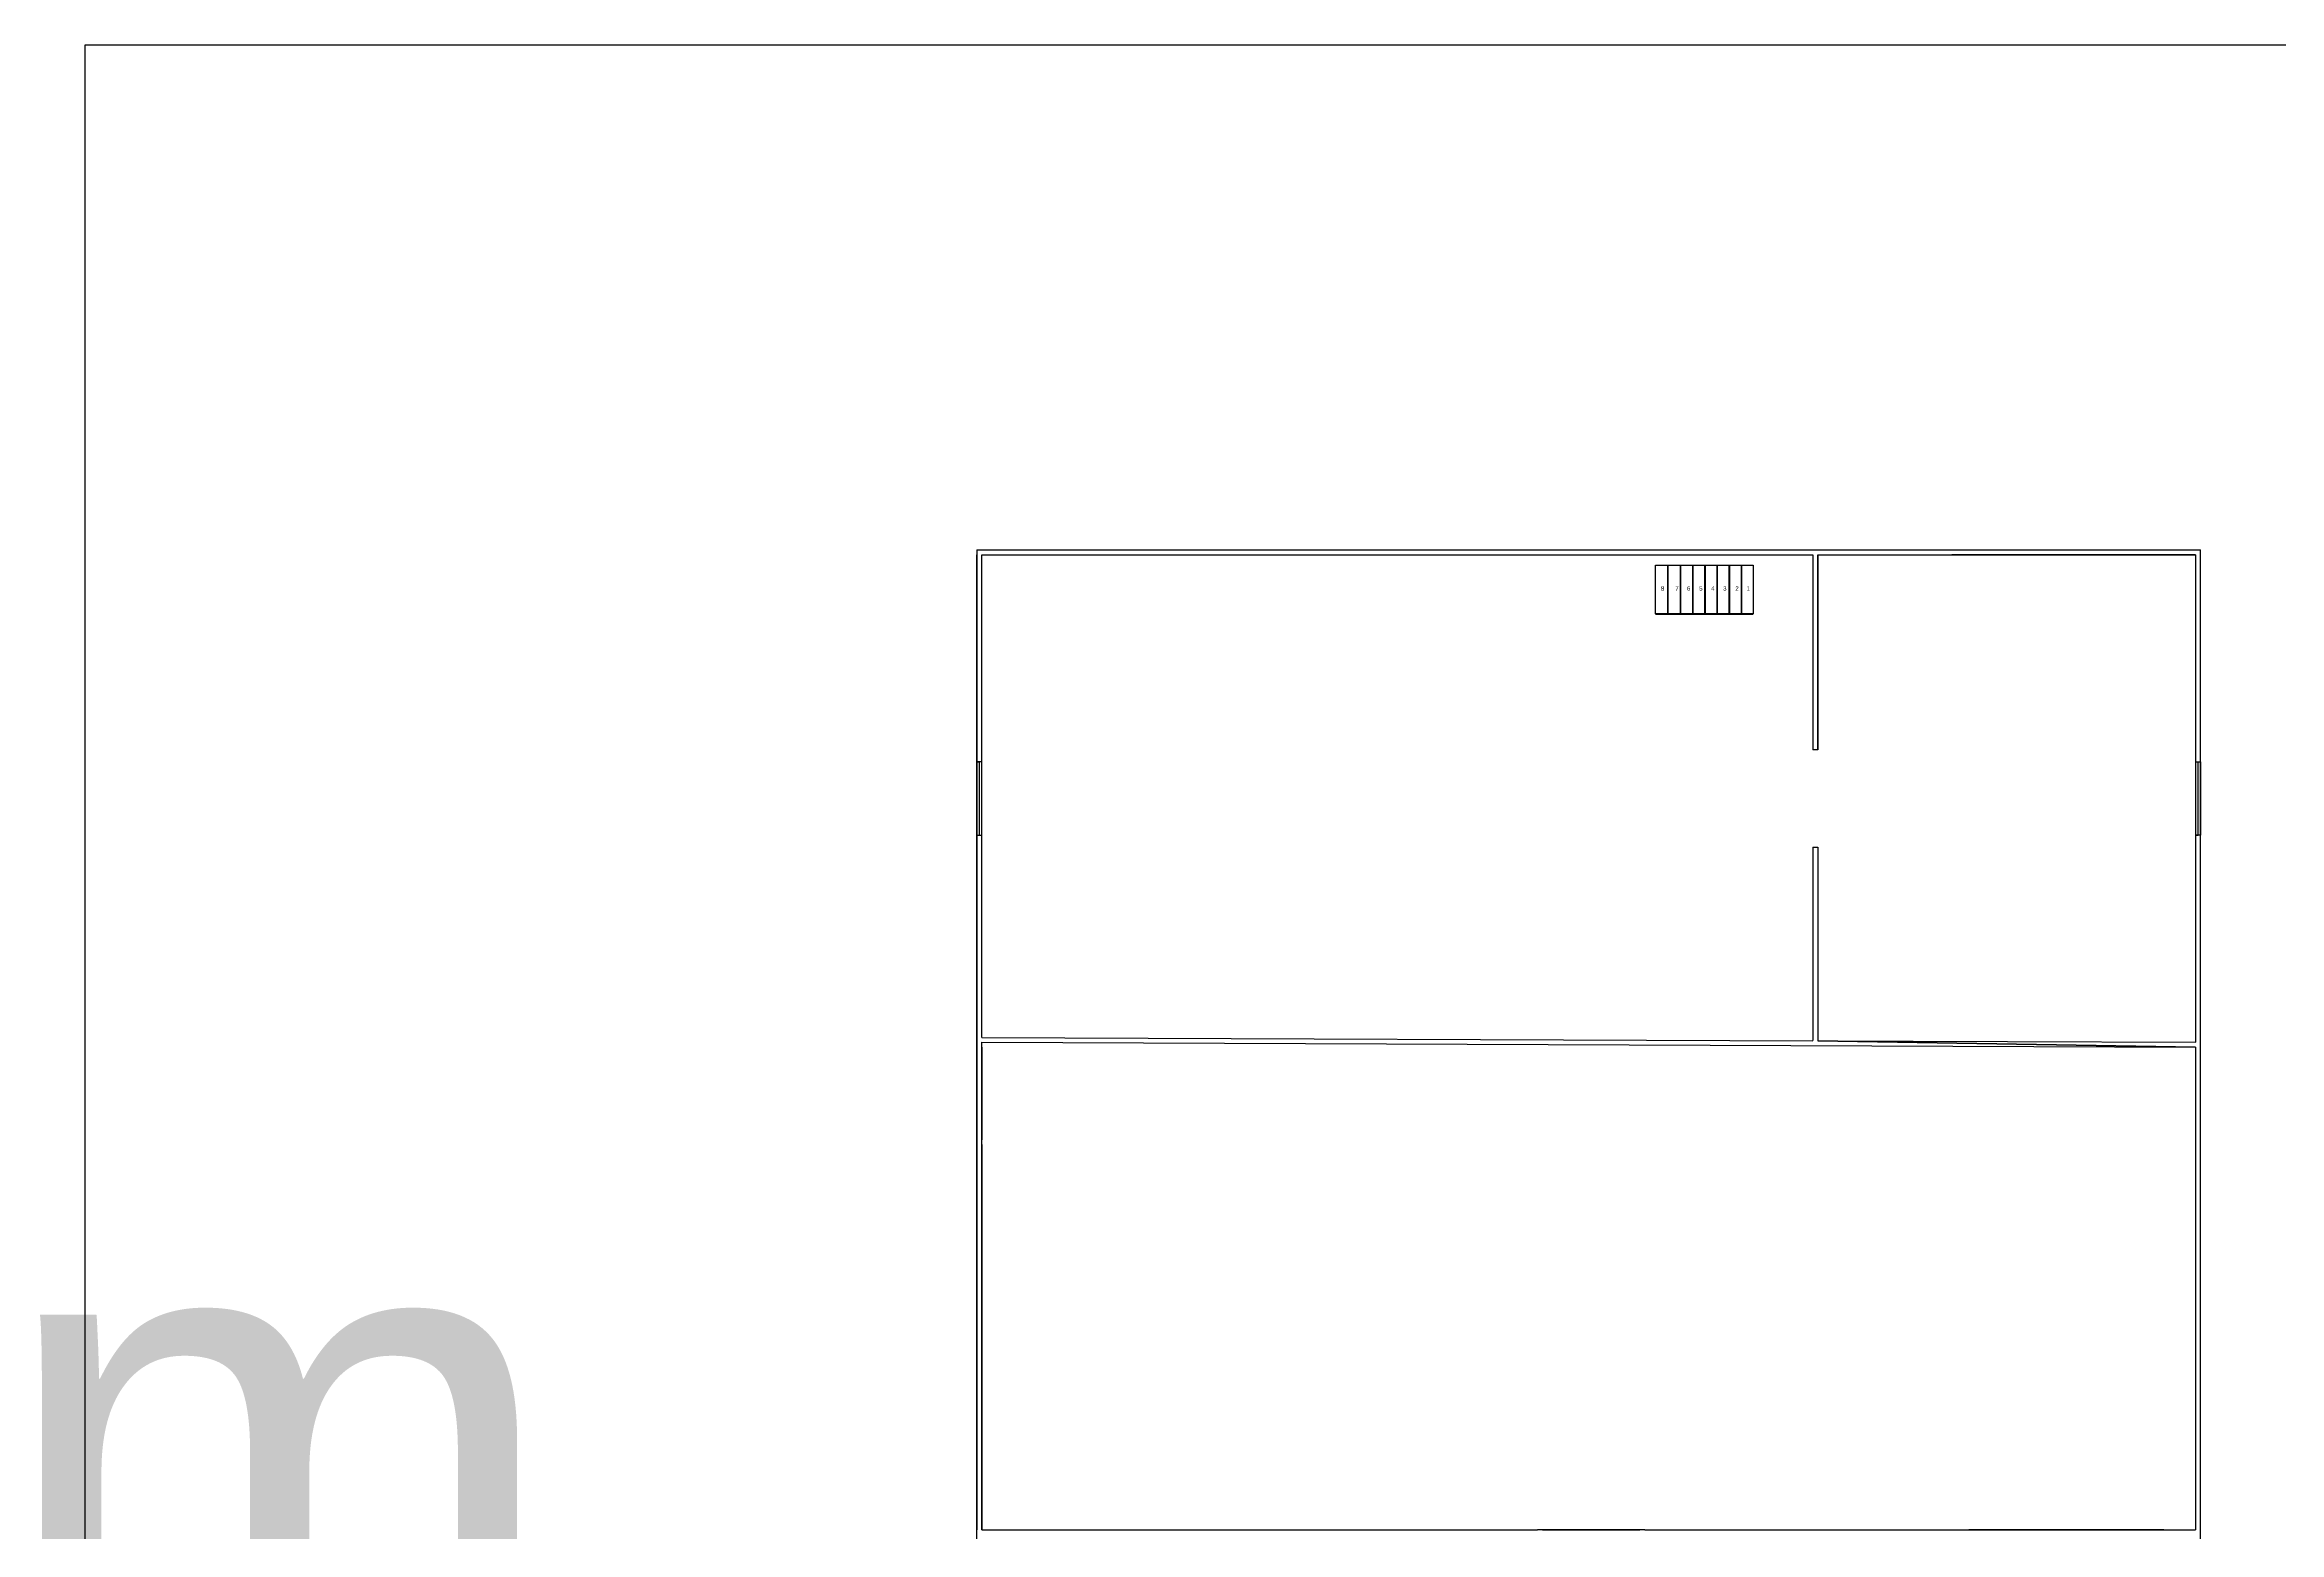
# Model space of a CAD drawing. Header units: millimetres. Extents: x 27207 to 63174, y 4783 to 28482.
# Drawn here: x 30993 to 35576, y 8221 to 11272 of the extents above; entities that cross this region are included whole.
import ezdxf

# ---------------------------------------------------------------- set-up
doc = ezdxf.new("R2010")
doc.units = ezdxf.units.MM
doc.header["$LTSCALE"] = 20
doc.styles.add('Arial_3', font='Arial Unicode MS.ttf', dxfattribs={"height": 3})

msp = doc.modelspace()

# ---------------------------------------------------------------- linework, layer by layer
for p, q in [((32904.653, 10235.885), (35414.653, 10235.885)), ((32904.653, 10235.885), (32904.653, 9225.885)), ((32904.653, 6225.885), (32904.653, 10225.885)), ((32914.653, 10225.885), (32922.653, 10225.885)), ((32914.693, 9235.885), (32914.653, 10225.885)), ((32922.653, 10225.885), (34619.653, 10225.885)), ((34619.653, 10225.885), (34619.653, 9825.885)), ((34629.594, 9825.885), (34629.653, 10225.885)), ((34629.653, 10225.885), (34904.653, 10225.885)), ((34629.653, 10225.885), (34904.653, 10225.885)), ((34629.653, 10225.885), (34629.653, 9825.885)), ((34904.653, 10225.885), (35404.653, 10225.885)), ((35404.653, 10225.885), (34904.653, 10225.885)), ((35404.653, 10225.885), (35404.653, 9225.885)), ((35404.653, 10225.885), (35404.653, 9800.885)), ((35414.653, 7965.885), (35414.653, 10235.885)), ((34296.976, 10104.362), (34296.976, 10204.362)), ((34296.976, 10204.362), (34496.976, 10204.362)), ((34321.976, 10104.362), (34321.976, 10204.362)), ((34322.976, 10104.362), (34322.976, 10204.362)), ((34328.5, 10204.362), (34366.989, 10204.362)), ((34347.976, 10104.362), (34347.976, 10204.362)), ((34348.976, 10104.362), (34348.976, 10204.362)), ((34372.976, 10104.362), (34372.976, 10204.362)), ((34373.976, 10104.362), (34373.976, 10204.362)), ((34397.976, 10104.362), (34397.976, 10204.362)), ((34398.976, 10104.362), (34398.976, 10204.362)), ((34419.371, 10204.362), (34474.698, 10204.362)), ((34422.976, 10104.362), (34422.976, 10204.362)), ((34423.976, 10104.362), (34423.976, 10204.362)), ((34447.976, 10104.362), (34447.976, 10204.362)), ((34448.976, 10104.362), (34448.976, 10204.362)), ((34472.976, 10104.362), (34472.976, 10204.362)), ((34473.976, 10104.362), (34473.976, 10204.362)), ((34496.976, 10204.362), (34496.976, 10104.362)), ((34496.976, 10173.575), (34496.976, 10128.475)), ((34496.976, 10104.362), (34296.976, 10104.362)), ((34496.976, 10103.362), (34296.976, 10103.362)), ((34629.653, 9825.885), (34619.653, 9825.885)), ((32904.653, 9650.885), (32904.653, 9800.885)), ((32914.653, 9800.885), (32904.653, 9800.885)), ((32904.653, 9800.885), (32909.653, 9800.885)), ((32909.653, 9800.885), (32909.653, 9650.885)), ((32914.653, 9650.885), (32914.653, 9800.885)), ((35404.653, 9800.885), (35414.653, 9800.885)), ((35409.653, 9650.885), (35409.653, 9800.885)), ((35414.653, 9800.885), (35414.653, 9650.885)), ((32904.653, 9650.885), (32914.653, 9650.885)), ((34619.653, 9625.885), (34629.653, 9625.885)), ((34619.653, 9625.885), (34619.653, 9229.206)), ((34629.572, 9625.885), (34629.572, 9229.038)), ((35414.653, 9650.885), (35404.653, 9650.885)), ((35404.653, 9650.885), (35409.653, 9650.885)), ((32904.653, 9225.885), (32904.653, 8225.885)), ((32914.653, 9215.885), (32914.653, 9225.885)), ((32914.653, 9225.885), (35404.653, 9215.885)), ((32914.653, 9025.885), (32914.653, 9215.885)), ((32914.653, 9215.885), (32914.653, 9025.885)), ((32914.693, 9235.885), (34619.572, 9229.038)), ((32914.693, 9235.885), (32914.693, 9235.885)), ((35404.653, 9215.885), (34629.572, 9229.038)), ((34629.572, 9229.038), (35404.653, 9215.885)), ((34632.672, 9228.985), (35404.693, 9225.885)), ((35404.653, 9215.885), (35404.653, 9015.885)), ((32914.653, 9015.885), (32914.653, 9030)), ((32914.653, 8225.885), (32914.653, 9015.885)), ((32914.653, 9015.885), (32914.653, 8225.885)), ((35404.653, 9015.885), (35404.653, 8225.885)), ((32914.653, 8225.885), (34054.653, 8225.885)), ((32989.653, 8225.885), (33389.653, 8225.885)), ((34264.653, 8225.885), (34054.653, 8225.885)), ((34064.653, 8225.885), (34264.653, 8225.885)), ((34274.653, 8225.885), (34264.653, 8225.885)), ((34274.653, 8225.885), (35404.653, 8225.885)), ((35339.653, 8225.885), (34939.653, 8225.885))]:
    msp.add_line(p, q)
at = {"ltscale": 75}
msp.add_lwpolyline([(31075.758, 11271.77), (60086.905, 11271.77), (60086.905, 4783.21), (31075.758, 4783.21)], close=True, dxfattribs=at)

# ---------------------------------------------------------------- texts
at = {"char_height": 9, "attachment_point": 1, "style": 'Arial_3'}
for s, insert in [('8', (34307.895, 10161.09)), ('7', (34337.374, 10161.09)), ('6', (34361.255, 10161.09)), ('5', (34386.257, 10161.09)), ('4', (34410.884, 10161.09)), ('3', (34435.512, 10161.09)), ('2', (34460.514, 10161.09)), ('1', (34483.649, 10161.09))]:
    msp.add_mtext_dynamic_manual_height_columns(s, width=25, gutter_width=15, heights=[0], dxfattribs=dict(at, insert=insert))
at = {"ltscale": 75, "insert": (27162.85, 8899.49), "char_height": 1000, "attachment_point": 1, "style": 'Arial_3'}
msp.add_mtext_dynamic_manual_height_columns('Bodrum^JKat', width=3290.7546, gutter_width=15, heights=[0], dxfattribs=at)

doc.saveas('drawing.dxf')
